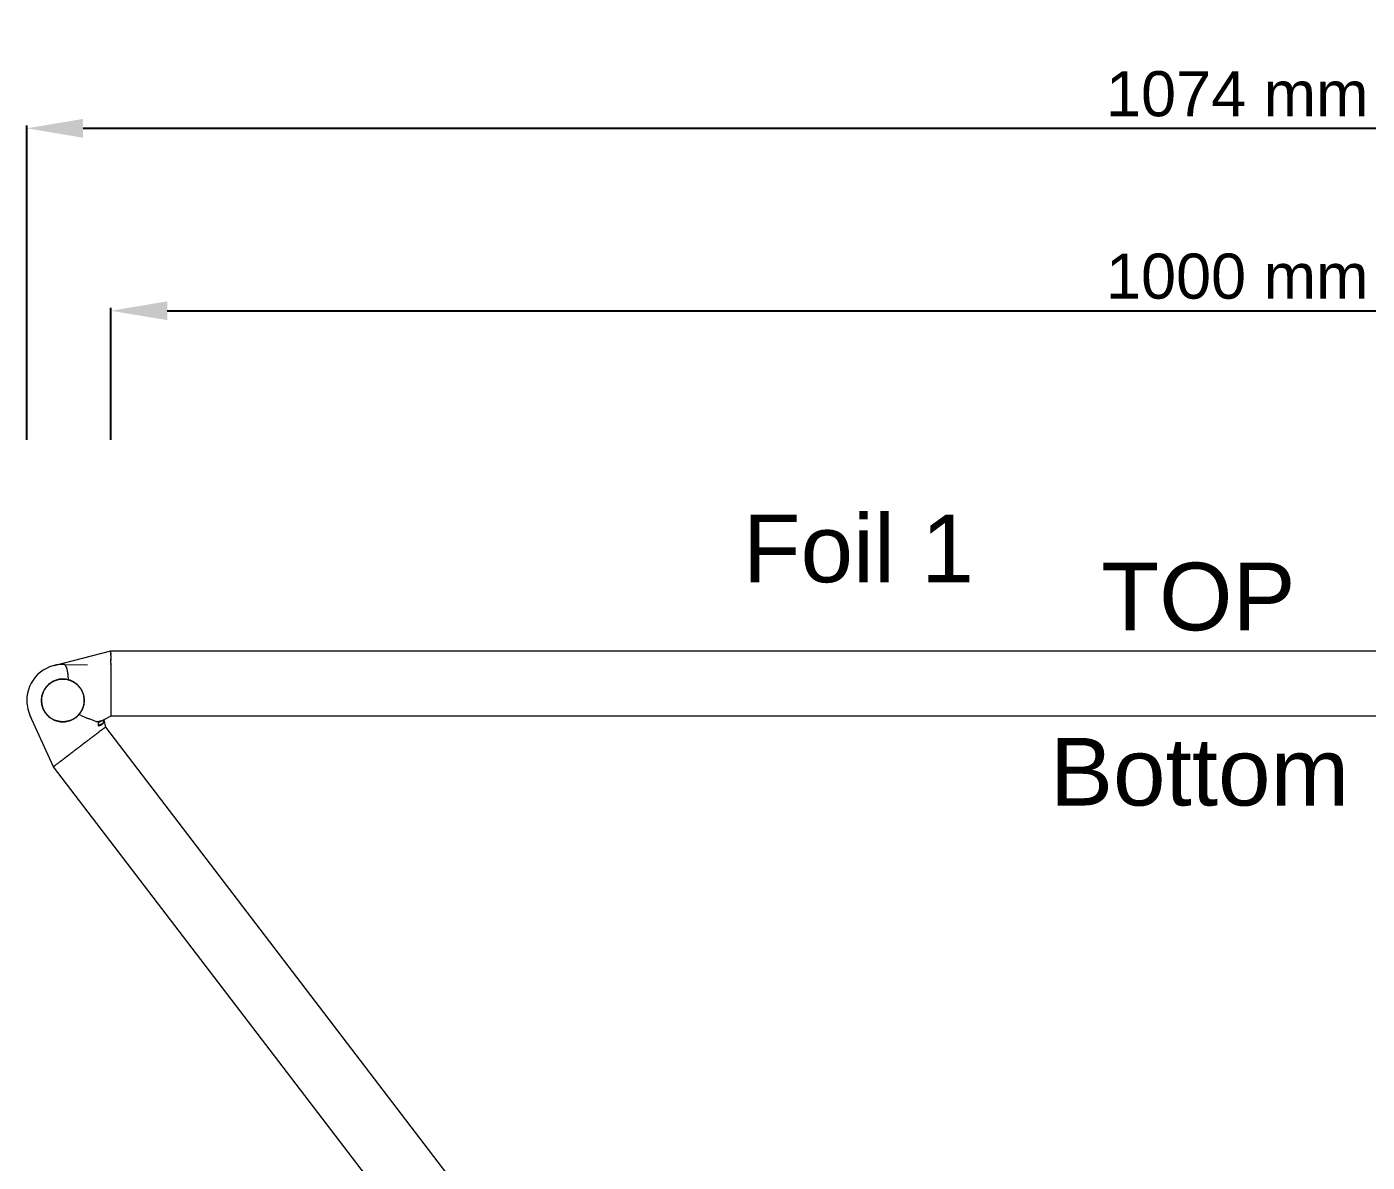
# Model space of a CAD drawing. Header units: millimetres. Extents: x 6152 to 28526, y 1087 to 12861.
# Drawn here: x 17149 to 17744, y 10994 to 11497 of the extents above; entities that cross this region are included whole.
import ezdxf

# ---------------------------------------------------------------- set-up
doc = ezdxf.new("R2010")
doc.units = ezdxf.units.MM
doc.header["$LTSCALE"] = 0.05
doc.layers.add('Cotation', color=8, linetype='Continuous', lineweight=9)
doc.layers.add('OF1', color=7, linetype='Continuous', lineweight=15)
doc.layers.add('Text', color=8, linetype='Continuous')
doc.styles.get("Standard").update_dxf_attribs({"font": 'arial.ttf'})
doc.dimstyles.new('ISO-25', dxfattribs={"dimtxt": 2.5, "dimasz": 2.5, "dimexe": 1.25, "dimexo": 0.625, "dimtad": 1, "dimtxsty": 'Standard', "dimcen": 2.5, "dimadec": 0, "dimazin": 0, "dimtfac": 1, "dimtmove": 0, "dimatfit": 3, "dimfxl": 1, "dimarcsym": 0})

# ---------------------------------------------------------------- blocks, each defined once
blk = doc.blocks.new('*D15')
at = {"layer": 'Cotation', "color": 0, "lineweight": -2, "transparency": 16777216}
for p, q in [((17186.51, 11314.03), (17186.51, 11372.55)), ((17211.51, 11371.3), (18161.09, 11371.3)), ((18186.09, 11314.03), (18186.09, 11372.55))]:
    blk.add_line(p, q, dxfattribs=at)
at = {"layer": 'Cotation', "color": 0, "transparency": 16777216}
for points in [[(17211.51, 11375.47), (17211.51, 11367.13), (17186.51, 11371.3)], [(18161.09, 11375.47), (18161.09, 11367.13), (18186.09, 11371.3)]]:
    blk.add_solid(points, dxfattribs=at)
at = {"layer": 'Defpoints', "color": 0, "transparency": 16777216}
for p in [(18186.09, 11371.3), (17186.51, 11313.41), (18186.09, 11313.41)]:
    blk.add_point(p, dxfattribs=at)
at = {"layer": 'Cotation', "color": 0, "transparency": 16777216, "insert": (17686.3, 11386.51), "char_height": 20, "attachment_point": 5}
blk.add_mtext('1000 mm', dxfattribs=at)
blk = doc.blocks.new('*D16')
at = {"layer": 'Cotation', "color": 0, "lineweight": -2, "transparency": 16777216}
for p, q in [((17149.23, 11314.03), (17149.23, 11453.47)), ((17174.23, 11452.22), (18198.36, 11452.22)), ((18223.36, 11314.03), (18223.36, 11453.47))]:
    blk.add_line(p, q, dxfattribs=at)
at = {"layer": 'Cotation', "color": 0, "transparency": 16777216}
for points in [[(17174.23, 11456.38), (17174.23, 11448.05), (17149.23, 11452.22)], [(18198.36, 11456.38), (18198.36, 11448.05), (18223.36, 11452.22)]]:
    blk.add_solid(points, dxfattribs=at)
at = {"layer": 'Defpoints', "color": 0, "transparency": 16777216}
for p in [(18223.36, 11452.22), (17149.23, 11313.41), (18223.36, 11313.41)]:
    blk.add_point(p, dxfattribs=at)
at = {"layer": 'Cotation', "color": 0, "transparency": 16777216, "insert": (17686.3, 11467.43), "char_height": 20, "attachment_point": 5}
blk.add_mtext('1074 mm', dxfattribs=at)

msp = doc.modelspace()

# ---------------------------------------------------------------- linework, layer by layer
at = {"layer": 'OF1'}
for p, q in [((17161.43, 11213.98), (17186.51, 11220.42)), ((17186.51, 11220.41), (17186.51, 11220.42)), ((17186.51, 11220.42), (17186.51, 11220.42)), ((17186.51, 11220.42), (17186.51, 11220.42)), ((17186.51, 11220.42), (18186.09, 11220.42)), ((17186.51, 11220.4), (17186.51, 11220.41)), ((17186.51, 11220.41), (17186.51, 11220.41)), ((17186.51, 11220.39), (17186.51, 11220.4)), ((17186.51, 11220.4), (17186.51, 11220.4)), ((17186.51, 11220.38), (17186.51, 11220.39)), ((17186.51, 11220.39), (17186.51, 11220.39)), ((17186.51, 11220.36), (17186.51, 11220.38)), ((17186.51, 11220.38), (17186.51, 11220.38)), ((17186.51, 11220.35), (17186.51, 11220.36)), ((17186.51, 11220.36), (17186.51, 11220.36)), ((17186.51, 11220.35), (17186.51, 11220.34)), ((17186.51, 11220.33), (17186.51, 11220.34)), ((17186.51, 11220.33), (17186.51, 11220.32)), ((17186.51, 11220.31), (17186.51, 11220.32)), ((17186.51, 11220.31), (17186.51, 11220.3)), ((17186.51, 11220.28), (17186.51, 11220.3)), ((17186.51, 11220.28), (17186.51, 11220.27)), ((17186.51, 11220.25), (17186.51, 11220.27)), ((17186.51, 11220.25), (17186.51, 11220.24)), ((17186.51, 11220.2), (17186.51, 11220.24)), ((17186.51, 11220.2), (17186.51, 11220.18)), ((17186.51, 11220.17), (17186.51, 11220.18)), ((17186.51, 11220.17), (17186.51, 11220.15)), ((17186.51, 11220.14), (17186.51, 11220.15)), ((17186.51, 11220.13), (17186.51, 11220.14)), ((17186.51, 11220.13), (17186.51, 11220.12)), ((17186.51, 11220.1), (17186.51, 11220.12)), ((17186.51, 11220.1), (17186.51, 11220.08)), ((17186.51, 11220.06), (17186.51, 11220.08)), ((17186.51, 11220.06), (17186.51, 11220.01)), ((17186.51, 11219.99), (17186.51, 11220.01)), ((17186.51, 11219.99), (17186.51, 11219.97)), ((17186.51, 11219.94), (17186.51, 11219.97)), ((17186.51, 11219.94), (17186.51, 11219.93)), ((17186.51, 11219.88), (17186.51, 11219.93)), ((17186.51, 11219.88), (17186.51, 11219.84)), ((17186.51, 11219.76), (17186.51, 11219.84)), ((17186.51, 11219.76), (17186.51, 11219.74)), ((17186.51, 11219.67), (17186.51, 11219.74)), ((17186.51, 11219.67), (17186.51, 11219.66)), ((17186.51, 11219.47), (17186.51, 11219.66)), ((17186.51, 11219.47), (17186.51, 11219.46)), ((17186.51, 11219.43), (17186.51, 11219.46)), ((17186.51, 11219.43), (17186.51, 11219.36)), ((17186.51, 11219.33), (17186.51, 11219.36)), ((17186.51, 11219.33), (17186.51, 11219.25)), ((17186.51, 11219.24), (17186.51, 11219.25)), ((17186.51, 11219.24), (17186.51, 11219.14)), ((17186.51, 11219.03), (17186.51, 11219.14)), ((17186.51, 11219.03), (17186.51, 11219.01)), ((17186.51, 11218.93), (17186.51, 11219.01)), ((17186.51, 11218.93), (17186.51, 11218.88)), ((17186.51, 11218.81), (17186.51, 11218.88)), ((17186.51, 11218.81), (17186.51, 11218.78)), ((17186.51, 11218.7), (17186.51, 11218.78)), ((17186.51, 11218.7), (17186.51, 11218.65)), ((17186.51, 11218.58), (17186.51, 11218.65)), ((17186.51, 11218.58), (17186.51, 11218.58)), ((17186.51, 11218.58), (17186.51, 11218.51)), ((17186.51, 11218.43), (17186.51, 11218.51)), ((17186.51, 11218.43), (17186.51, 11218.39)), ((17186.51, 11218.33), (17186.51, 11218.39)), ((17186.51, 11218.33), (17186.51, 11218.25)), ((17186.51, 11218.17), (17186.51, 11218.25)), ((17186.51, 11218.17), (17186.51, 11218.1)), ((17186.51, 11218.07), (17186.51, 11218.1)), ((17186.51, 11218.07), (17186.51, 11217.95)), ((17186.51, 11217.93), (17186.51, 11217.95)), ((17186.51, 11217.93), (17186.51, 11217.79)), ((17186.51, 11217.76), (17186.51, 11217.79)), ((17186.51, 11217.76), (17186.51, 11217.36)), ((17186.51, 11217.29), (17186.51, 11217.36)), ((17186.51, 11217.29), (17186.51, 11217.1)), ((17186.51, 11217.05), (17186.51, 11217.1)), ((17186.51, 11217.05), (17186.51, 11216.83)), ((17186.51, 11216.79), (17186.51, 11216.83)), ((17186.51, 11216.79), (17186.51, 11216.73)), ((17186.51, 11216.68), (17186.51, 11216.73)), ((17186.51, 11216.68), (17186.51, 11216.62)), ((17186.51, 11216.59), (17186.51, 11216.62)), ((17186.51, 11216.59), (17186.51, 11216.51)), ((17186.51, 11216.47), (17186.51, 11216.51)), ((17186.51, 11216.47), (17186.51, 11216.41)), ((17186.51, 11216.36), (17186.51, 11216.41)), ((17165.62, 11214.43), (17165.67, 11214.43)), ((17165.78, 11214.43), (17176.14, 11214.2)), ((17186.51, 11216.36), (17186.51, 11216.31)), ((17186.51, 11216.26), (17186.51, 11216.31)), ((17186.51, 11216.26), (17186.51, 11216.18)), ((17186.51, 11216.14), (17186.51, 11216.18)), ((17186.51, 11216.14), (17186.51, 11216.08)), ((17186.51, 11216.03), (17186.51, 11216.08)), ((17186.51, 11216.01), (17186.51, 11216.03)), ((17186.51, 11216.01), (17186.51, 11215.98)), ((17186.51, 11215.9), (17186.51, 11215.98)), ((17186.51, 11215.9), (17186.51, 11215.88)), ((17186.51, 11215.67), (17186.51, 11215.88)), ((17186.51, 11215.67), (17186.51, 11215.63)), ((17186.51, 11215.54), (17186.51, 11215.63)), ((17186.51, 11215.54), (17186.51, 11215.51)), ((17186.51, 11215.4), (17186.51, 11215.51)), ((17186.51, 11215.4), (17186.51, 11215.38)), ((17186.51, 11215.29), (17186.51, 11215.38)), ((17186.51, 11215.29), (17186.51, 11215.26)), ((17186.51, 11215.16), (17186.51, 11215.26)), ((17186.51, 11215.16), (17186.51, 11215.13)), ((17186.51, 11215.03), (17186.51, 11215.13)), ((17186.51, 11215.03), (17186.51, 11214.97)), ((17186.51, 11214.91), (17186.51, 11214.97)), ((17186.51, 11214.91), (17186.51, 11214.87)), ((17186.51, 11214.78), (17186.51, 11214.87)), ((17186.51, 11214.78), (17186.51, 11214.73)), ((17186.51, 11214.61), (17186.51, 11214.73)), ((17186.51, 11214.61), (17186.51, 11214.58)), ((17186.51, 11214.48), (17186.51, 11214.58)), ((17186.51, 11214.48), (17186.51, 11214.42)), ((17186.51, 11214.34), (17186.51, 11214.42)), ((17186.51, 11214.34), (17186.51, 11214.3)), ((17186.51, 11214.22), (17186.51, 11214.3)), ((17186.51, 11214.22), (17186.51, 11214.13)), ((17186.51, 11214.07), (17186.51, 11214.13)), ((17186.51, 11214.07), (17186.51, 11214)), ((17186.51, 11213.98), (17186.51, 11214)), ((17186.51, 11213.98), (17186.51, 11213.51)), ((17186.51, 11213.51), (17186.51, 11213.44)), ((17186.51, 11213.44), (17186.51, 11213.39)), ((17186.51, 11213.39), (17186.51, 11213.29)), ((17186.51, 11213.29), (17186.51, 11213.27)), ((17186.51, 11213.27), (17186.51, 11213.26)), ((17186.51, 11213.26), (17186.51, 11213.08)), ((17186.51, 11213.08), (17186.51, 11213.06)), ((17186.51, 11213.06), (17186.51, 11212.51)), ((17186.51, 11212.51), (17186.51, 11212.49)), ((17186.51, 11212.49), (17186.51, 11212.37)), ((17186.51, 11212.37), (17186.51, 11212.32)), ((17186.51, 11212.32), (17186.51, 11212.14)), ((17186.51, 11212.14), (17186.51, 11212.13)), ((17186.51, 11212.13), (17186.51, 11212.06)), ((17186.51, 11212.06), (17186.51, 11211.88)), ((17186.51, 11211.88), (17186.51, 11211.75)), ((17186.51, 11211.75), (17186.51, 11211.66)), ((17186.51, 11211.66), (17186.51, 11211.63)), ((17186.51, 11211.63), (17186.51, 11211.49)), ((17186.51, 11211.49), (17186.51, 11211.31)), ((17186.51, 11211.31), (17186.51, 11211.26)), ((17186.51, 11211.26), (17186.51, 11211.11)), ((17186.51, 11211.11), (17186.51, 11211.02)), ((17186.51, 11211.02), (17186.51, 11210.79)), ((17186.51, 11210.79), (17186.51, 11210.54)), ((17186.51, 11210.54), (17186.51, 11210.45)), ((17186.51, 11210.45), (17186.51, 11210.28)), ((17167.69, 11207.61), (17167.69, 11207.74)), ((17186.51, 11210.28), (17186.51, 11210.22)), ((17186.51, 11210.22), (17186.51, 11210.02)), ((17186.51, 11210.02), (17186.51, 11209.95)), ((17186.51, 11209.95), (17186.51, 11209.87)), ((17186.51, 11209.87), (17186.51, 11209.46)), ((17186.51, 11209.46), (17186.51, 11209.39)), ((17186.51, 11209.39), (17186.51, 11209.22)), ((17186.51, 11209.22), (17186.51, 11209.14)), ((17186.51, 11209.14), (17186.51, 11208.92)), ((17186.51, 11208.92), (17186.51, 11208.91)), ((17186.51, 11208.91), (17186.51, 11208.85)), ((17186.51, 11208.85), (17186.51, 11208.66)), ((17186.51, 11208.66), (17186.51, 11208.59)), ((17186.51, 11208.59), (17186.51, 11208.16)), ((17186.51, 11208.16), (17186.51, 11208.05)), ((17186.51, 11208.05), (17186.51, 11207.92)), ((17186.51, 11207.92), (17186.51, 11207.87)), ((17186.51, 11207.87), (17186.51, 11207.8)), ((17186.51, 11207.8), (17186.51, 11207.59)), ((17186.51, 11207.59), (17186.51, 11207.53)), ((17186.51, 11207.53), (17186.51, 11207.48)), ((17186.51, 11207.48), (17186.51, 11207.31)), ((17186.51, 11207.31), (17186.51, 11207.3)), ((17186.51, 11207.3), (17186.51, 11207.11)), ((17186.51, 11207.11), (17186.51, 11207.07)), ((17186.51, 11207.07), (17186.51, 11206.89)), ((17186.51, 11206.89), (17186.51, 11206.87)), ((17186.51, 11206.87), (17186.51, 11206.86)), ((17186.51, 11206.86), (17186.51, 11206.8)), ((17186.51, 11206.8), (17186.51, 11206.71)), ((17186.51, 11206.71), (17186.51, 11206.65)), ((17186.51, 11206.65), (17186.51, 11206.6)), ((17186.51, 11206.6), (17186.51, 11206.5)), ((17186.51, 11206.5), (17186.51, 11206.42)), ((17186.51, 11206.42), (17186.51, 11206.39)), ((17186.51, 11206.39), (17186.51, 11206.31)), ((17186.51, 11206.31), (17186.51, 11206.24)), ((17186.51, 11206.24), (17186.51, 11206.17)), ((17186.51, 11206.17), (17186.51, 11206.09)), ((17186.51, 11206.09), (17186.51, 11205.99)), ((17186.51, 11205.99), (17186.51, 11205.94)), ((17186.51, 11205.94), (17186.51, 11205.88)), ((17186.51, 11205.88), (17186.51, 11205.81)), ((17186.51, 11205.81), (17186.51, 11205.76)), ((17186.51, 11205.76), (17186.51, 11205.67)), ((17186.51, 11205.67), (17186.51, 11205.56)), ((17186.51, 11205.67), (17186.51, 11205.67)), ((17186.51, 11205.56), (17186.51, 11205.2)), ((17186.51, 11205.2), (17186.51, 11205.04)), ((17186.51, 11205.04), (17186.51, 11205)), ((17186.51, 11205), (17186.51, 11204.88)), ((17186.51, 11204.88), (17186.51, 11204.81)), ((17186.51, 11204.81), (17186.51, 11204.72)), ((17186.51, 11204.72), (17186.51, 11204.66)), ((17186.51, 11204.66), (17186.51, 11204.58)), ((17186.51, 11204.58), (17186.51, 11204.56)), ((17186.51, 11204.56), (17186.51, 11204.47)), ((17186.51, 11204.47), (17186.51, 11204.4)), ((17186.51, 11204.4), (17186.51, 11204.33)), ((17186.51, 11204.33), (17186.51, 11204.24)), ((17186.51, 11204.24), (17186.51, 11203.83)), ((17186.51, 11203.83), (17186.51, 11203.75)), ((17186.51, 11203.75), (17186.51, 11203.68)), ((17186.51, 11203.68), (17186.51, 11203.58)), ((17186.51, 11203.58), (17186.51, 11203.51)), ((17186.51, 11203.51), (17186.51, 11203.41)), ((17186.51, 11203.41), (17186.51, 11203.34)), ((17186.51, 11203.34), (17186.51, 11203.33)), ((17186.51, 11203.33), (17186.51, 11203.24)), ((17186.51, 11203.24), (17186.51, 11203.19)), ((17186.51, 11203.19), (17186.51, 11202.9)), ((17186.51, 11202.9), (17186.51, 11202.77)), ((17186.51, 11202.77), (17186.51, 11202.71)), ((17186.51, 11202.71), (17186.51, 11202.26)), ((17186.51, 11202.26), (17186.51, 11202.09)), ((17186.51, 11202.09), (17186.51, 11202.05)), ((17186.51, 11202.05), (17186.51, 11202.02)), ((17186.51, 11202.02), (17186.51, 11201.97)), ((17186.51, 11201.97), (17186.51, 11201.72)), ((17186.51, 11201.72), (17186.51, 11201.7)), ((17186.51, 11201.7), (17186.51, 11201.59)), ((17186.51, 11201.59), (17186.51, 11201.55)), ((17186.51, 11201.55), (17186.51, 11201.42)), ((17186.51, 11201.42), (17186.51, 11201.4)), ((17186.51, 11201.4), (17186.51, 11201.29)), ((17186.51, 11201.29), (17186.51, 11201.24)), ((17186.51, 11201.24), (17186.51, 11201.21)), ((17186.51, 11201.21), (17186.51, 11201.01)), ((17186.51, 11201.01), (17186.51, 11200.98)), ((17186.51, 11200.98), (17186.51, 11200.91)), ((17186.51, 11200.91), (17186.51, 11200.86)), ((17186.51, 11200.86), (17186.51, 11200.77)), ((17186.51, 11200.77), (17186.51, 11200.68)), ((17186.51, 11200.68), (17186.51, 11200.64)), ((17186.51, 11200.64), (17186.51, 11200.58)), ((17186.51, 11200.58), (17186.51, 11200.57)), ((17186.51, 11200.57), (17186.51, 11200.5)), ((17186.51, 11200.5), (17186.51, 11200.49)), ((17186.51, 11200.49), (17186.51, 11200.45)), ((17186.51, 11200.45), (17186.51, 11200.37)), ((17186.51, 11200.37), (17186.51, 11200.31)), ((17186.51, 11200.31), (17186.51, 11200.29)), ((17186.51, 11200.29), (17186.51, 11200.23)), ((17186.51, 11200.23), (17186.51, 11200.19)), ((17186.51, 11200.19), (17186.51, 11200.14)), ((17186.51, 11200.14), (17186.51, 11200.1)), ((17186.51, 11200.1), (17186.51, 11200.04)), ((17186.51, 11200.04), (17186.51, 11200.02)), ((17186.51, 11200.02), (17186.51, 11199.93)), ((17186.51, 11199.93), (17186.51, 11199.92)), ((17186.51, 11199.92), (17186.51, 11199.85)), ((17186.51, 11199.85), (17186.51, 11199.79)), ((17186.51, 11199.79), (17186.51, 11199.75)), ((17186.51, 11199.75), (17186.51, 11199.71)), ((17186.51, 11199.71), (17186.51, 11199.66)), ((17186.51, 11199.66), (17186.51, 11199.62)), ((17186.51, 11199.62), (17186.51, 11199.56)), ((17186.51, 11199.56), (17186.51, 11199.53)), ((17186.51, 11199.53), (17186.51, 11199.46)), ((17186.51, 11199.46), (17186.51, 11199.44)), ((17186.51, 11199.44), (17186.51, 11199.37)), ((17186.51, 11199.37), (17186.51, 11199.34)), ((17186.51, 11199.34), (17186.51, 11199.17)), ((17186.51, 11199.17), (17186.51, 11199.16)), ((17186.51, 11199.16), (17186.51, 11199.09)), ((17186.51, 11199.09), (17186.51, 11199.07)), ((17186.51, 11199.07), (17186.51, 11199.01)), ((17186.51, 11199.01), (17186.51, 11198.98)), ((17186.51, 11198.98), (17186.51, 11198.97)), ((17186.51, 11198.97), (17186.51, 11198.92)), ((17186.51, 11198.92), (17186.51, 11198.9)), ((17186.51, 11198.9), (17186.51, 11198.82)), ((17186.51, 11198.82), (17186.51, 11198.8)), ((17186.51, 11198.8), (17186.51, 11198.75)), ((17186.51, 11198.75), (17186.51, 11198.72)), ((17186.51, 11198.72), (17186.51, 11198.67)), ((17186.51, 11198.67), (17186.51, 11198.63)), ((17186.51, 11198.63), (17186.51, 11198.48)), ((17186.51, 11198.48), (17186.51, 11198.46)), ((17186.51, 11198.46), (17186.51, 11198.41)), ((17186.51, 11198.41), (17186.51, 11198.37)), ((17186.51, 11198.37), (17186.51, 11198.35)), ((17186.51, 11198.35), (17186.51, 11198.23)), ((17186.51, 11198.23), (17186.51, 11198.16)), ((17186.51, 11198.16), (17186.51, 11198.05)), ((17186.51, 11198.05), (17186.51, 11197.72)), ((17186.51, 11197.72), (17186.51, 11197.55)), ((17186.51, 11197.55), (17186.51, 11197.53)), ((17186.51, 11197.53), (17186.51, 11197.26)), ((17186.51, 11197.26), (17186.51, 11197.12)), ((17186.51, 11197.26), (17186.51, 11197.26)), ((17186.51, 11197.12), (17186.51, 11196.92)), ((17186.51, 11196.92), (17186.51, 11196.86)), ((17186.51, 11196.86), (17186.51, 11196.85)), ((17186.51, 11196.85), (17186.51, 11196.78)), ((17186.51, 11196.78), (17186.51, 11196.74)), ((17186.51, 11196.74), (17186.51, 11196.73)), ((17186.51, 11196.73), (17186.51, 11196.67)), ((17186.51, 11196.67), (17186.51, 11196.66)), ((17186.51, 11196.66), (17186.51, 11196.63)), ((17186.51, 11196.63), (17186.51, 11196.56)), ((17186.51, 11196.56), (17186.51, 11196.43)), ((17186.51, 11196.43), (17186.51, 11196.35)), ((17186.51, 11196.35), (17186.51, 11196.29)), ((17186.51, 11196.29), (17186.51, 11196.2)), ((17186.51, 11196.2), (17186.51, 11196.05)), ((17186.51, 11196.05), (17186.51, 11196.02)), ((17186.51, 11196.02), (17186.51, 11195.86)), ((17186.51, 11195.86), (17186.51, 11195.83)), ((17186.51, 11195.83), (17186.51, 11195.77)), ((17186.51, 11195.77), (17186.51, 11195.77)), ((17186.51, 11195.77), (17186.51, 11195.7)), ((17186.51, 11195.7), (17186.51, 11195.69)), ((17186.51, 11195.69), (17186.51, 11195.68)), ((17186.51, 11195.68), (17186.51, 11195.65)), ((17186.51, 11195.65), (17186.51, 11195.55)), ((17186.51, 11195.55), (17186.51, 11195.44)), ((17186.51, 11195.44), (17186.51, 11195.44)), ((17186.51, 11195.44), (17186.51, 11195.39)), ((17186.51, 11195.39), (17186.51, 11195.31)), ((17186.51, 11195.31), (17186.51, 11195.28)), ((17186.51, 11195.28), (17186.51, 11195.13)), ((17186.51, 11195.13), (17186.51, 11195.08)), ((17186.51, 11195.08), (17186.51, 11195.06)), ((17186.51, 11195.06), (17186.51, 11194.85)), ((17186.51, 11194.85), (17186.51, 11194.83)), ((17186.51, 11194.83), (17186.51, 11194.64)), ((17186.51, 11194.64), (17186.51, 11194.63)), ((17186.51, 11194.63), (17186.51, 11194.19)), ((17186.51, 11194.19), (17186.51, 11194.18)), ((17186.51, 11194.18), (17186.51, 11194.17)), ((17186.51, 11194.17), (17186.51, 11193.84)), ((17186.51, 11193.84), (17186.51, 11193.75)), ((17186.51, 11193.75), (17186.51, 11193.67)), ((17186.51, 11193.67), (17186.51, 11193.61)), ((17186.51, 11193.61), (17186.51, 11193.46)), ((17186.51, 11193.46), (17186.51, 11193.17)), ((17186.51, 11193.17), (17186.51, 11193.16)), ((17186.51, 11193.16), (17186.51, 11193.01)), ((17186.51, 11193.01), (17186.51, 11193)), ((17186.51, 11193), (17186.51, 11192.99)), ((17186.51, 11192.99), (17186.51, 11192.54)), ((17161.11, 11169.04), (17150.78, 11191.57)), ((17172.63, 11192.02), (17172.35, 11192.14)), ((17173.62, 11191.58), (17172.63, 11192.02)), ((17175.28, 11190.89), (17174.14, 11191.36)), ((17175.58, 11190.77), (17175.28, 11190.89)), ((17175.61, 11190.76), (17175.58, 11190.77)), ((17176.91, 11190.23), (17176.8, 11190.27)), ((17178.08, 11189.77), (17176.91, 11190.23)), ((17178.1, 11189.76), (17178.08, 11189.77)), ((17179.05, 11189.4), (17178.1, 11189.76)), ((17179.13, 11189.38), (17179.05, 11189.4)), ((17179.81, 11189.16), (17179.13, 11189.38)), ((17179.88, 11189.14), (17179.81, 11189.16)), ((17180.4, 11189.04), (17180.37, 11189.05)), ((17180.76, 11189.06), (17181.78, 11189.31)), ((17180.89, 11189.09), (17180.82, 11187.16)), ((17181.25, 11187.22), (17180.82, 11187.16)), ((17180.83, 11187.47), (17183.18, 11188.41)), ((17186.51, 11191.48), (17180.87, 11188.54)), ((17180.88, 11188.69), (17182.3, 11189.45)), ((17183.18, 11188.41), (17183.09, 11188.27)), ((17183.41, 11189.87), (17184.11, 11186.62)), ((17186.51, 11192.54), (17186.51, 11192.54)), ((17186.51, 11192.54), (17186.51, 11192.53)), ((17186.51, 11192.53), (17186.51, 11192.48)), ((17186.51, 11192.48), (17186.51, 11192.31)), ((17186.51, 11192.31), (17186.51, 11192.21)), ((17186.51, 11192.21), (17186.51, 11192.18)), ((17186.51, 11192.18), (17186.51, 11192.16)), ((17186.51, 11192.16), (17186.51, 11192.15)), ((17186.51, 11192.15), (17186.51, 11192.1)), ((17186.51, 11192.1), (17186.51, 11192.09)), ((17186.51, 11192.09), (17186.51, 11192.06)), ((17186.51, 11192.06), (17186.51, 11192.02)), ((17186.51, 11192.02), (17186.51, 11191.97)), ((17186.51, 11191.97), (17186.51, 11191.96)), ((17186.51, 11191.96), (17186.51, 11191.81)), ((17186.51, 11191.81), (17186.51, 11191.76)), ((17186.51, 11191.76), (17186.51, 11191.62)), ((17186.51, 11191.62), (17186.51, 11191.6)), ((17186.51, 11191.6), (17186.51, 11191.56)), ((17186.51, 11191.56), (17186.51, 11191.5)), ((17186.51, 11191.5), (17186.51, 11191.49)), ((17186.51, 11191.49), (17186.51, 11191.49)), ((17186.51, 11191.49), (17186.51, 11191.49)), ((17186.51, 11191.49), (17186.51, 11191.48)), ((17186.51, 11191.48), (17186.51, 11191.48)), ((18186.09, 11191.48), (17186.51, 11191.48)), ((17176.59, 11180.87), (17176.26, 11180.62)), ((17176.71, 11180.96), (17176.59, 11180.87)), ((17176.83, 11181.06), (17176.71, 11180.96)), ((17176.94, 11181.14), (17176.83, 11181.06)), ((17177.08, 11181.24), (17176.94, 11181.14)), ((17177.09, 11181.25), (17177.08, 11181.24)), ((17177.22, 11181.35), (17177.09, 11181.25)), ((17177.28, 11181.4), (17177.22, 11181.35)), ((17177.52, 11181.59), (17177.28, 11181.4)), ((17177.53, 11181.59), (17177.52, 11181.59)), ((17177.82, 11181.81), (17177.53, 11181.59)), ((17177.83, 11181.82), (17177.82, 11181.81)), ((17178.07, 11182.01), (17177.83, 11181.82)), ((17178.1, 11182.03), (17178.07, 11182.01)), ((17178.36, 11182.22), (17178.1, 11182.03)), ((17178.38, 11182.24), (17178.36, 11182.22)), ((17178.38, 11182.24), (17178.4, 11182.25)), ((17178.45, 11182.29), (17178.4, 11182.25)), ((17178.45, 11182.29), (17178.49, 11182.32)), ((17178.54, 11182.36), (17178.49, 11182.32)), ((17178.54, 11182.36), (17178.58, 11182.4)), ((17178.6, 11182.41), (17178.58, 11182.4)), ((17178.6, 11182.41), (17178.88, 11182.62)), ((17178.92, 11182.65), (17178.88, 11182.62)), ((17178.92, 11182.65), (17179, 11182.71)), ((17179.02, 11182.73), (17179, 11182.71)), ((17179.02, 11182.73), (17179.12, 11182.81)), ((17179.15, 11182.83), (17179.12, 11182.81)), ((17179.15, 11182.83), (17179.24, 11182.89)), ((17179.27, 11182.92), (17179.24, 11182.89)), ((17179.27, 11182.92), (17179.35, 11182.98)), ((17179.6, 11183.17), (17179.35, 11182.98)), ((17179.6, 11183.17), (17179.7, 11183.25)), ((17179.74, 11183.28), (17179.7, 11183.25)), ((17179.74, 11183.28), (17179.81, 11183.33)), ((17179.82, 11183.34), (17179.81, 11183.33)), ((17179.82, 11183.34), (17179.92, 11183.41)), ((17179.93, 11183.43), (17179.92, 11183.41)), ((17179.93, 11183.43), (17180.05, 11183.52)), ((17180.05, 11183.52), (17180.06, 11183.52)), ((17180.22, 11183.65), (17180.06, 11183.52)), ((17180.22, 11183.65), (17180.31, 11183.72)), ((17180.35, 11183.74), (17180.31, 11183.72)), ((17180.35, 11183.74), (17180.41, 11183.79)), ((17180.43, 11183.81), (17180.41, 11183.79)), ((17180.43, 11183.81), (17180.59, 11183.93)), ((17180.63, 11183.96), (17180.59, 11183.93)), ((17180.63, 11183.96), (17180.66, 11183.98)), ((17180.7, 11184.01), (17180.66, 11183.98)), ((17180.7, 11184.01), (17180.77, 11184.07)), ((17180.7, 11184.01), (17180.7, 11184.01)), ((17180.77, 11184.07), (17180.85, 11184.13)), ((17180.77, 11184.07), (17180.77, 11184.07)), ((17180.87, 11184.14), (17180.85, 11184.13)), ((17180.87, 11184.14), (17180.93, 11184.19)), ((17180.96, 11184.21), (17180.93, 11184.19)), ((17180.96, 11184.21), (17181, 11184.24)), ((17181.19, 11184.39), (17181, 11184.24)), ((17181.19, 11184.39), (17181.25, 11184.43)), ((17181.27, 11184.45), (17181.25, 11184.44)), ((17181.25, 11184.43), (17181.25, 11184.44)), ((17181.27, 11184.45), (17181.32, 11184.49)), ((17181.35, 11184.51), (17181.32, 11184.49)), ((17181.35, 11184.51), (17181.4, 11184.55)), ((17181.43, 11184.57), (17181.4, 11184.55)), ((17181.43, 11184.57), (17181.46, 11184.6)), ((17181.49, 11184.62), (17181.46, 11184.6)), ((17181.49, 11184.62), (17181.52, 11184.64)), ((17181.63, 11184.72), (17181.52, 11184.64)), ((17181.63, 11184.72), (17181.64, 11184.73)), ((17182.04, 11185.04), (17181.64, 11184.73)), ((17182.04, 11185.04), (17182.08, 11185.07)), ((17182.21, 11185.17), (17182.08, 11185.07)), ((17182.21, 11185.17), (17182.32, 11185.25)), ((17182.35, 11185.27), (17182.32, 11185.25)), ((17182.35, 11185.27), (17182.38, 11185.3)), ((17182.45, 11185.35), (17182.38, 11185.3)), ((17182.45, 11185.35), (17182.49, 11185.38)), ((17182.52, 11185.41), (17182.49, 11185.38)), ((17182.52, 11185.41), (17182.58, 11185.45)), ((17182.63, 11185.49), (17182.58, 11185.45)), ((17182.63, 11185.49), (17182.7, 11185.54)), ((17182.71, 11185.55), (17182.7, 11185.54)), ((17182.71, 11185.55), (17182.8, 11185.62)), ((17182.85, 11185.66), (17182.8, 11185.62)), ((17182.85, 11185.66), (17182.88, 11185.68)), ((17182.88, 11185.68), (17182.9, 11185.7)), ((17182.92, 11185.71), (17182.9, 11185.7)), ((17182.92, 11185.71), (17182.98, 11185.76)), ((17183.02, 11185.79), (17182.98, 11185.76)), ((17183.02, 11185.79), (17183.09, 11185.84)), ((17183.09, 11185.84), (17183.17, 11185.9)), ((17183.09, 11185.84), (17183.09, 11185.84)), ((17183.23, 11185.95), (17183.17, 11185.9)), ((17183.23, 11185.95), (17183.26, 11185.97)), ((17183.29, 11186), (17183.26, 11185.97)), ((17183.29, 11186), (17183.32, 11186.02)), ((17183.36, 11186.04), (17183.32, 11186.02)), ((17183.36, 11186.04), (17183.44, 11186.11)), ((17183.44, 11186.11), (17183.5, 11186.15)), ((17183.56, 11186.2), (17183.5, 11186.15)), ((17183.56, 11186.2), (17183.57, 11186.21)), ((17183.56, 11186.2), (17183.56, 11186.2)), ((17183.6, 11186.23), (17183.57, 11186.21)), ((17183.6, 11186.23), (17183.65, 11186.27)), ((17183.68, 11186.29), (17183.65, 11186.27)), ((17183.68, 11186.29), (17183.71, 11186.32)), ((17183.72, 11186.32), (17183.71, 11186.32)), ((17183.72, 11186.32), (17183.75, 11186.34)), ((17183.76, 11186.35), (17183.75, 11186.34)), ((17183.76, 11186.35), (17183.78, 11186.37)), ((17183.8, 11186.38), (17183.78, 11186.37)), ((17183.83, 11186.41), (17183.8, 11186.39)), ((17183.8, 11186.38), (17183.8, 11186.39)), ((17183.83, 11186.41), (17183.86, 11186.43)), ((17183.86, 11186.43), (17183.89, 11186.45)), ((17183.9, 11186.46), (17183.89, 11186.45)), ((17183.9, 11186.46), (17183.91, 11186.47)), ((17183.93, 11186.49), (17183.91, 11186.47)), ((17183.93, 11186.49), (17183.96, 11186.51)), ((17183.97, 11186.51), (17183.96, 11186.51)), ((17183.97, 11186.51), (17183.98, 11186.52)), ((17183.99, 11186.53), (17183.98, 11186.52)), ((17183.99, 11186.53), (17184, 11186.54)), ((17184.02, 11186.55), (17184, 11186.54)), ((17184.03, 11186.56), (17184.02, 11186.55)), ((17184.02, 11186.55), (17184.02, 11186.55)), ((17184.03, 11186.56), (17184.04, 11186.57)), ((17184.04, 11186.57), (17184.06, 11186.59)), ((17184.04, 11186.57), (17184.04, 11186.57)), ((17184.08, 11186.6), (17184.06, 11186.59)), ((17184.08, 11186.6), (17184.09, 11186.6)), ((17184.09, 11186.61), (17184.09, 11186.61)), ((17184.1, 11186.61), (17184.09, 11186.61)), ((17184.09, 11186.61), (17184.09, 11186.6)), ((17184.1, 11186.62), (17184.11, 11186.62)), ((17184.1, 11186.62), (17184.1, 11186.61)), ((17184.1, 11186.61), (17184.1, 11186.61)), ((17184.11, 11186.62), (17682.99, 10534.1)), ((17168.59, 11174.75), (17168.57, 11174.74)), ((17168.67, 11174.82), (17168.59, 11174.75)), ((17168.69, 11174.83), (17168.67, 11174.82)), ((17168.73, 11174.86), (17168.69, 11174.83)), ((17168.8, 11174.92), (17168.73, 11174.86)), ((17168.83, 11174.94), (17168.8, 11174.92)), ((17168.9, 11175), (17168.83, 11174.94)), ((17168.93, 11175.01), (17168.9, 11175)), ((17169.01, 11175.07), (17168.93, 11175.01)), ((17169.02, 11175.09), (17169.01, 11175.07)), ((17169.12, 11175.16), (17169.02, 11175.09)), ((17169.13, 11175.17), (17169.12, 11175.16)), ((17169.21, 11175.23), (17169.13, 11175.17)), ((17169.24, 11175.25), (17169.21, 11175.23)), ((17169.31, 11175.31), (17169.24, 11175.25)), ((17169.32, 11175.31), (17169.31, 11175.31)), ((17169.45, 11175.41), (17169.32, 11175.31)), ((17169.46, 11175.42), (17169.45, 11175.41)), ((17169.57, 11175.51), (17169.46, 11175.42)), ((17169.65, 11175.57), (17169.57, 11175.51)), ((17169.7, 11175.6), (17169.65, 11175.57)), ((17169.85, 11175.72), (17169.7, 11175.6)), ((17170.03, 11175.86), (17169.85, 11175.72)), ((17170.3, 11176.06), (17170.03, 11175.86)), ((17170.03, 11175.86), (17170.03, 11175.86)), ((17170.32, 11176.07), (17170.3, 11176.06)), ((17170.38, 11176.12), (17170.32, 11176.07)), ((17170.41, 11176.15), (17170.38, 11176.12)), ((17170.53, 11176.24), (17170.41, 11176.15)), ((17170.55, 11176.26), (17170.53, 11176.24)), ((17170.68, 11176.36), (17170.55, 11176.26)), ((17170.72, 11176.39), (17170.68, 11176.36)), ((17170.81, 11176.45), (17170.72, 11176.39)), ((17170.86, 11176.49), (17170.81, 11176.45)), ((17170.94, 11176.55), (17170.86, 11176.49)), ((17171, 11176.6), (17170.94, 11176.55)), ((17171.07, 11176.65), (17171, 11176.6)), ((17171.12, 11176.69), (17171.07, 11176.65)), ((17171.2, 11176.75), (17171.12, 11176.69)), ((17171.25, 11176.79), (17171.2, 11176.75)), ((17171.26, 11176.8), (17171.25, 11176.79)), ((17171.27, 11176.8), (17171.26, 11176.8)), ((17171.44, 11176.94), (17171.27, 11176.8)), ((17171.48, 11176.96), (17171.44, 11176.94)), ((17171.64, 11177.09), (17171.48, 11176.96)), ((17171.65, 11177.09), (17171.64, 11177.09)), ((17171.81, 11177.21), (17171.65, 11177.09)), ((17171.86, 11177.25), (17171.81, 11177.21)), ((17172.01, 11177.37), (17171.86, 11177.25)), ((17172.16, 11177.48), (17172.01, 11177.37)), ((17172.39, 11177.66), (17172.16, 11177.48)), ((17172.4, 11177.67), (17172.39, 11177.66)), ((17172.5, 11177.74), (17172.4, 11177.67)), ((17172.66, 11177.87), (17172.5, 11177.74)), ((17172.86, 11178.02), (17172.66, 11177.87)), ((17172.89, 11178.04), (17172.86, 11178.02)), ((17172.97, 11178.1), (17172.89, 11178.04)), ((17172.99, 11178.12), (17172.97, 11178.1)), ((17173, 11178.13), (17172.99, 11178.12)), ((17173.03, 11178.15), (17173, 11178.13)), ((17173.13, 11178.23), (17173.03, 11178.15)), ((17173.17, 11178.25), (17173.13, 11178.23)), ((17173.3, 11178.35), (17173.17, 11178.25)), ((17173.31, 11178.37), (17173.3, 11178.35)), ((17173.4, 11178.43), (17173.31, 11178.37)), ((17173.45, 11178.47), (17173.4, 11178.43)), ((17173.51, 11178.52), (17173.45, 11178.47)), ((17173.56, 11178.55), (17173.51, 11178.52)), ((17173.63, 11178.61), (17173.56, 11178.55)), ((17173.67, 11178.64), (17173.63, 11178.61)), ((17173.75, 11178.7), (17173.67, 11178.64)), ((17173.79, 11178.73), (17173.75, 11178.7)), ((17173.98, 11178.88), (17173.79, 11178.73)), ((17173.99, 11178.88), (17173.98, 11178.88)), ((17174.15, 11179.01), (17173.99, 11178.88)), ((17174.3, 11179.12), (17174.15, 11179.01)), ((17174.34, 11179.15), (17174.3, 11179.12)), ((17174.54, 11179.3), (17174.34, 11179.15)), ((17174.57, 11179.33), (17174.54, 11179.31)), ((17174.54, 11179.31), (17174.54, 11179.3)), ((17175.16, 11179.78), (17174.57, 11179.33)), ((17175.22, 11179.83), (17175.16, 11179.78)), ((17175.25, 11179.85), (17175.22, 11179.83)), ((17175.29, 11179.87), (17175.25, 11179.85)), ((17175.57, 11180.09), (17175.29, 11179.87)), ((17175.78, 11180.25), (17175.57, 11180.09)), ((17175.84, 11180.29), (17175.78, 11180.25)), ((17175.93, 11180.37), (17175.84, 11180.29)), ((17175.99, 11180.41), (17175.93, 11180.37)), ((17176.04, 11180.45), (17175.99, 11180.41)), ((17176.18, 11180.56), (17176.04, 11180.45)), ((17176.26, 11180.62), (17176.18, 11180.56)), ((17660, 10516.52), (17161.11, 11169.04)), ((17161.13, 11169.05), (17161.12, 11169.05)), ((17161.12, 11169.05), (17161.12, 11169.04)), ((17161.12, 11169.04), (17161.12, 11169.04)), ((17161.14, 11169.06), (17161.13, 11169.05)), ((17161.13, 11169.05), (17161.13, 11169.05)), ((17161.13, 11169.05), (17161.13, 11169.05)), ((17161.15, 11169.06), (17161.14, 11169.06)), ((17161.16, 11169.07), (17161.15, 11169.06)), ((17161.17, 11169.09), (17161.16, 11169.07)), ((17161.16, 11169.07), (17161.16, 11169.07)), ((17161.18, 11169.09), (17161.17, 11169.09)), ((17161.2, 11169.1), (17161.18, 11169.09)), ((17161.21, 11169.11), (17161.2, 11169.1)), ((17161.22, 11169.12), (17161.21, 11169.11)), ((17161.23, 11169.12), (17161.22, 11169.12)), ((17161.27, 11169.16), (17161.23, 11169.12)), ((17161.29, 11169.17), (17161.27, 11169.16)), ((17161.32, 11169.19), (17161.29, 11169.17)), ((17161.33, 11169.21), (17161.32, 11169.19)), ((17161.38, 11169.24), (17161.33, 11169.21)), ((17161.51, 11169.34), (17161.38, 11169.24)), ((17161.38, 11169.24), (17161.38, 11169.24)), ((17161.53, 11169.35), (17161.51, 11169.34)), ((17161.62, 11169.42), (17161.53, 11169.35)), ((17161.65, 11169.45), (17161.62, 11169.42)), ((17161.95, 11169.68), (17161.65, 11169.45)), ((17161.65, 11169.45), (17161.65, 11169.45)), ((17161.96, 11169.68), (17161.95, 11169.68)), ((17162.29, 11169.94), (17161.96, 11169.69)), ((17161.96, 11169.69), (17161.96, 11169.68)), ((17162.33, 11169.97), (17162.29, 11169.94)), ((17162.87, 11170.38), (17162.33, 11169.97)), ((17163.1, 11170.55), (17162.87, 11170.38)), ((17163.18, 11170.62), (17163.1, 11170.56)), ((17163.1, 11170.56), (17163.1, 11170.55)), ((17163.34, 11170.74), (17163.18, 11170.62)), ((17163.61, 11170.95), (17163.34, 11170.74)), ((17163.75, 11171.05), (17163.61, 11170.95)), ((17163.86, 11171.14), (17163.75, 11171.05)), ((17163.89, 11171.16), (17163.86, 11171.14)), ((17163.94, 11171.2), (17163.89, 11171.16)), ((17163.99, 11171.23), (17163.94, 11171.2)), ((17164.1, 11171.32), (17163.99, 11171.23)), ((17164.14, 11171.35), (17164.1, 11171.32)), ((17164.16, 11171.36), (17164.14, 11171.35)), ((17164.23, 11171.42), (17164.16, 11171.36)), ((17164.26, 11171.44), (17164.23, 11171.42)), ((17164.29, 11171.46), (17164.26, 11171.44)), ((17164.43, 11171.57), (17164.29, 11171.46)), ((17164.45, 11171.59), (17164.43, 11171.57)), ((17164.57, 11171.68), (17164.45, 11171.59)), ((17164.58, 11171.69), (17164.57, 11171.68)), ((17164.76, 11171.83), (17164.58, 11171.69)), ((17164.81, 11171.86), (17164.76, 11171.83)), ((17164.76, 11171.83), (17164.76, 11171.83)), ((17164.87, 11171.91), (17164.81, 11171.86)), ((17164.91, 11171.94), (17164.87, 11171.91)), ((17165.01, 11172.02), (17164.91, 11171.94)), ((17165.05, 11172.05), (17165.01, 11172.02)), ((17165.06, 11172.06), (17165.05, 11172.05)), ((17165.08, 11172.07), (17165.06, 11172.06)), ((17165.09, 11172.08), (17165.08, 11172.07)), ((17165.17, 11172.14), (17165.09, 11172.08)), ((17165.22, 11172.18), (17165.17, 11172.14)), ((17165.32, 11172.25), (17165.22, 11172.18)), ((17165.37, 11172.29), (17165.32, 11172.26)), ((17165.32, 11172.26), (17165.32, 11172.25)), ((17165.38, 11172.3), (17165.37, 11172.29)), ((17165.5, 11172.39), (17165.38, 11172.3)), ((17165.52, 11172.41), (17165.5, 11172.39)), ((17165.56, 11172.44), (17165.52, 11172.41)), ((17165.57, 11172.45), (17165.56, 11172.44)), ((17165.63, 11172.49), (17165.57, 11172.45)), ((17165.64, 11172.5), (17165.63, 11172.49)), ((17165.77, 11172.6), (17165.64, 11172.5)), ((17165.78, 11172.61), (17165.77, 11172.6)), ((17165.82, 11172.64), (17165.78, 11172.61)), ((17165.86, 11172.67), (17165.82, 11172.64)), ((17165.87, 11172.68), (17165.86, 11172.67)), ((17165.88, 11172.69), (17165.87, 11172.68)), ((17165.94, 11172.73), (17165.88, 11172.69)), ((17165.96, 11172.75), (17165.94, 11172.73)), ((17166.03, 11172.8), (17165.96, 11172.75)), ((17166.06, 11172.82), (17166.03, 11172.8)), ((17166.12, 11172.87), (17166.06, 11172.82)), ((17166.14, 11172.88), (17166.12, 11172.87)), ((17166.3, 11173), (17166.14, 11172.88)), ((17166.32, 11173.02), (17166.3, 11173)), ((17166.37, 11173.06), (17166.32, 11173.02)), ((17166.39, 11173.07), (17166.37, 11173.06)), ((17166.48, 11173.14), (17166.39, 11173.07)), ((17166.51, 11173.17), (17166.48, 11173.14)), ((17166.54, 11173.19), (17166.51, 11173.17)), ((17166.58, 11173.22), (17166.54, 11173.19)), ((17166.65, 11173.28), (17166.58, 11173.22)), ((17166.66, 11173.28), (17166.65, 11173.28)), ((17166.74, 11173.34), (17166.66, 11173.28)), ((17166.79, 11173.38), (17166.74, 11173.34)), ((17166.8, 11173.38), (17166.79, 11173.38)), ((17166.86, 11173.43), (17166.8, 11173.38)), ((17166.87, 11173.44), (17166.86, 11173.43)), ((17166.92, 11173.48), (17166.87, 11173.44)), ((17166.94, 11173.49), (17166.92, 11173.48)), ((17166.95, 11173.5), (17166.94, 11173.49)), ((17166.96, 11173.51), (17166.95, 11173.5)), ((17167.02, 11173.55), (17166.96, 11173.51)), ((17167.05, 11173.58), (17167.02, 11173.55)), ((17167.09, 11173.61), (17167.05, 11173.58)), ((17167.14, 11173.65), (17167.09, 11173.61)), ((17167.15, 11173.65), (17167.14, 11173.65)), ((17167.21, 11173.7), (17167.15, 11173.65)), ((17167.22, 11173.71), (17167.21, 11173.7)), ((17167.36, 11173.81), (17167.22, 11173.71)), ((17167.38, 11173.83), (17167.36, 11173.81)), ((17167.43, 11173.87), (17167.38, 11173.83)), ((17167.45, 11173.88), (17167.43, 11173.87)), ((17167.59, 11173.99), (17167.45, 11173.88)), ((17167.62, 11174.01), (17167.59, 11173.99)), ((17167.66, 11174.04), (17167.62, 11174.01)), ((17167.68, 11174.06), (17167.66, 11174.04)), ((17167.75, 11174.11), (17167.68, 11174.06)), ((17167.77, 11174.12), (17167.75, 11174.11)), ((17167.81, 11174.16), (17167.77, 11174.12)), ((17167.84, 11174.18), (17167.81, 11174.16)), ((17167.89, 11174.22), (17167.84, 11174.18)), ((17167.91, 11174.23), (17167.89, 11174.22)), ((17167.97, 11174.28), (17167.91, 11174.23)), ((17168, 11174.31), (17167.97, 11174.28)), ((17168.04, 11174.33), (17168, 11174.31)), ((17168.07, 11174.35), (17168.04, 11174.33)), ((17168.19, 11174.45), (17168.07, 11174.35)), ((17168.2, 11174.46), (17168.19, 11174.45)), ((17168.24, 11174.48), (17168.2, 11174.46)), ((17168.27, 11174.51), (17168.24, 11174.48)), ((17168.31, 11174.54), (17168.27, 11174.51)), ((17168.35, 11174.57), (17168.31, 11174.54)), ((17168.37, 11174.58), (17168.35, 11174.57)), ((17168.57, 11174.74), (17168.37, 11174.58))]:
    msp.add_line(p, q, dxfattribs=at)
msp.add_circle((17165.23, 11198.44), 9.45, dxfattribs=at)
for centre, radius, start, end in [((17165.23, 11198.44), 16, 88.76644, 180), ((17165.53, 11213.5), 0.93, 53.50982, 87.26591), ((17165.23, 11198.44), 16, 88.42399, 88.58708), ((17164.77, 11212.67), 2.06, 29.60993, 50.30335), ((17161.2, 11210.8), 6.09, 18.10698, 28.25514), ((17153.25, 11208.51), 14.36, 11.24481, 16.9669), ((17139.41, 11206.41), 28.35, 6.48445, 9.95056), ((17165.23, 11198.44), 9.5, 74.99445, 206.2921), ((17118.33, 11205.66), 49.41, 2.41436, 4.58659), ((17165.24, 11198.44), 9.49, 54.44803, 75.0037), ((17165.23, 11198.44), 9.5, 41.19045, 54.45723), ((17165.23, 11198.44), 9.5, 30.75829, 41.19045), ((17165.23, 11198.44), 9.5, 21.67338, 30.75835), ((17165.23, 11198.44), 9.5, 13.29966, 21.67358), ((17165.23, 11198.44), 9.5, 5.30288, 13.29986), ((17165.24, 11198.44), 9.49, 356.87245, 5.30545), ((17165.23, 11198.44), 16, 180, 207.45776), ((17165.23, 11198.44), 9.5, 206.2921, 219.89163), ((17165.29, 11198.39), 9.43, 318.48003, 327.21202), ((17165.23, 11198.44), 9.5, 327.18001, 337.16531), ((17165.22, 11198.44), 9.51, 337.17239, 347.18476), ((17165.23, 11198.44), 9.51, 347.19527, 356.87165), ((17165.23, 11198.44), 9.5, 219.89159, 232.70331), ((17165.23, 11198.44), 9.5, 232.70326, 241.95758), ((17165.23, 11198.44), 9.5, 241.95813, 250.69147), ((17165.23, 11198.45), 9.51, 250.69683, 259.57466), ((17165.23, 11198.44), 9.5, 259.5798, 268.39921), ((17165.23, 11198.44), 9.5, 268.39958, 269.99997), ((17165.23, 11198.41), 9.47, 269.9907, 276.07943), ((17165.23, 11198.44), 9.5, 276.07001, 283.18956), ((17165.23, 11198.43), 9.5, 283.18855, 290.62261), ((17165.23, 11198.44), 9.5, 290.62152, 298.64274), ((17165.23, 11198.44), 9.5, 298.64242, 307.7316), ((17165.23, 11198.44), 9.5, 307.73149, 318.51198), ((17203.97, 11264.87), 79.33, 247.50197, 247.91222), ((17223.4, 11307.01), 125.69, 247.65204, 248.23861), ((17180.75, 11192.36), 3.34, 254.82883, 263.35067), ((17180.52, 11190.27), 1.23, 264.43051, 281.06658), ((17180.61, 11191.4), 4.23, 278.6898, 289.32556), ((17176.5, 11209.64), 21, 284.56094, 286.0416), ((17181.27, 11189.42), 2.14, 290.09612, 309.22599), ((17181.07, 11189.65), 2.45, 309.58759, 325.73773), ((594187.31, 109904.66), 585387.62, 189.7082839, 189.70840589)]:
    msp.add_arc(centre, radius, start, end, dxfattribs=at)
msp.add_open_spline([(17161.12, 11169.04), (17161.12, 11169.04), (17161.11, 11169.04), (17161.11, 11169.04)], degree=3, dxfattribs=at)

# ---------------------------------------------------------------- texts
at = {"layer": 'Text'}
for s, p in [('Foil 1', (17466.94, 11250.86)), ('TOP', (17626, 11229.54)), ('Bottom', (17603.22, 11151.81))]:
    msp.add_text(s, height=30, dxfattribs=at).set_placement(p)

# ---------------------------------------------------------------- dimensions: what is measured, and where the dimension line sits
at = {"layer": 'Cotation'}
dim = msp.add_linear_dim(base=(18223.36, 11452.22), p1=(17149.23, 11313.41), p2=(18223.36, 11313.41), angle=0, dimstyle='ISO-25', override={"dimtxt": 20, "dimasz": 25, "dimgap": 5, "dimdec": 0, "dimpost": ' mm'}, dxfattribs=at)
dim.commit()
dim.dimension.update_dxf_attribs({"geometry": '*D16', "text_midpoint": (17686.3, 11452.22), "dimtype": 161})
dim = msp.add_aligned_dim(p1=(17186.51, 11313.41), p2=(18186.09, 11313.41), distance=57.89, dimstyle='ISO-25', override={"dimtxt": 20, "dimasz": 25, "dimgap": 5, "dimdec": 0, "dimpost": ' mm'}, dxfattribs=at)
dim.commit()
dim.dimension.update_dxf_attribs({"geometry": '*D15', "text_midpoint": (17686.3, 11386.51)})

doc.saveas('drawing.dxf')
